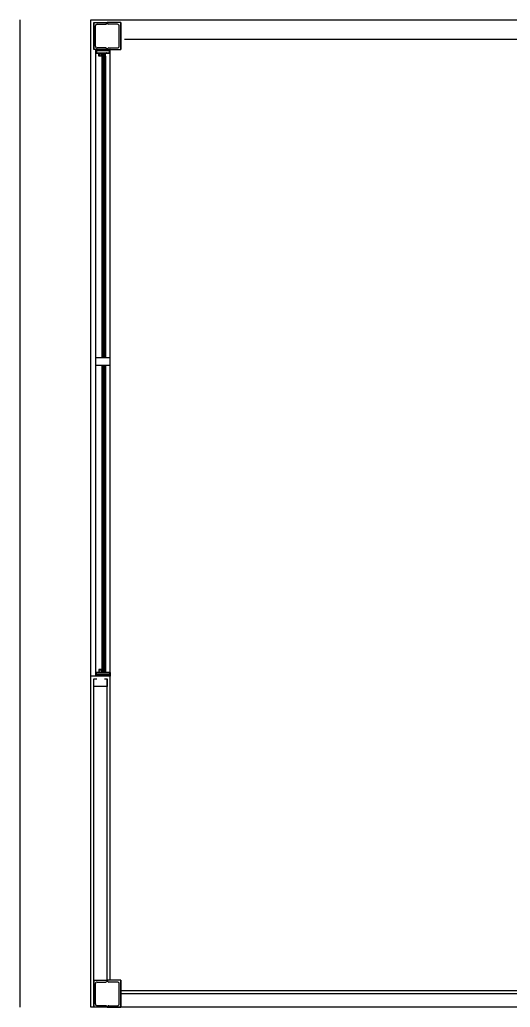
# Model space of a CAD drawing. Header units: metres. Extents: x 2 to 323, y -2 to 254.
# Drawn here: x 137.42 to 139.96, y 38.78 to 43.9 of the extents above; entities that cross this region are included whole.
import ezdxf

# ---------------------------------------------------------------- set-up
doc = ezdxf.new("R2010")
doc.units = ezdxf.units.M
for name, color, linetype in [('0-CARP', 7, 'Continuous'), ('0-CARPINTERIAS', 7, 'Continuous'), ('0-VISTA-010', 7, 'Continuous'), ('0-VISTA-015', 7, 'Continuous'), ('DURLOCK', 7, 'Continuous'), ('punta 005', 7, 'Continuous')]:
    doc.layers.add(name, color=color, linetype=linetype)

msp = doc.modelspace()

# ---------------------------------------------------------------- linework, layer by layer
at = {"layer": '0-CARP'}
for p, q in [((137.815, 43.749), (137.814, 43.749)), ((137.814, 43.749), (137.814, 43.73)), ((137.815, 43.746), (137.815, 43.749)), ((137.821, 43.746), (137.815, 43.746)), ((137.815, 43.744), (137.815, 43.745)), ((137.815, 43.745), (137.826, 43.745)), ((137.815, 43.744), (137.815, 43.744)), ((137.815, 43.731), (137.815, 43.743)), ((137.815, 43.743), (137.815, 43.743)), ((137.885, 43.743), (137.817, 43.743)), ((137.817, 43.743), (137.817, 43.733)), ((137.826, 43.746), (137.821, 43.746)), ((137.821, 43.746), (137.821, 43.746)), ((137.821, 43.746), (137.821, 43.746)), ((137.826, 43.747), (137.826, 43.746)), ((137.828, 43.745), (137.828, 43.747)), ((137.874, 43.747), (137.874, 43.745)), ((137.876, 43.746), (137.876, 43.747)), ((137.881, 43.746), (137.876, 43.746)), ((137.876, 43.745), (137.887, 43.745)), ((137.887, 43.746), (137.881, 43.746)), ((137.881, 43.746), (137.881, 43.746)), ((137.881, 43.746), (137.881, 43.746)), ((137.885, 43.733), (137.885, 43.743)), ((137.888, 43.749), (137.887, 43.749)), ((137.887, 43.749), (137.887, 43.746)), ((137.887, 43.745), (137.887, 43.744)), ((137.887, 43.744), (137.887, 43.744)), ((137.887, 43.743), (137.887, 43.743)), ((137.887, 43.743), (137.887, 43.731)), ((137.888, 43.73), (137.888, 43.749)), ((137.814, 43.73), (137.829, 43.73)), ((137.832, 43.731), (137.815, 43.731)), ((137.817, 43.733), (137.885, 43.733)), ((137.829, 43.73), (137.829, 43.727)), ((137.829, 43.727), (137.831, 43.727)), ((137.83, 43.73), (137.83, 43.73)), ((137.831, 43.728), (137.83, 43.729)), ((137.83, 43.715), (137.83, 43.727)), ((137.83, 43.727), (137.832, 43.727)), ((137.845, 43.715), (137.83, 43.715)), ((137.831, 43.73), (137.845, 43.73)), ((137.831, 43.727), (137.831, 43.728)), ((137.833, 43.726), (137.831, 43.726)), ((137.831, 43.726), (137.831, 43.716)), ((137.831, 43.716), (137.84, 43.716)), ((137.832, 43.73), (137.833, 43.73)), ((137.832, 43.727), (137.832, 43.728)), ((137.832, 43.728), (137.832, 43.728)), ((137.833, 43.73), (137.833, 43.726)), ((137.869, 43.731), (137.834, 43.731)), ((137.84, 43.716), (137.84, 43.718)), ((137.842, 43.72), (137.842, 43.73)), ((137.842, 43.73), (137.843, 43.73)), ((137.845, 43.719), (137.842, 43.719)), ((137.842, 43.717), (137.845, 43.717)), ((137.843, 43.73), (137.844, 43.729)), ((137.844, 43.729), (137.843, 43.728)), ((137.843, 43.728), (137.843, 43.721)), ((137.843, 43.728), (137.843, 43.728)), ((137.843, 43.727), (137.843, 43.727)), ((137.843, 43.727), (137.847, 43.727)), ((137.843, 43.721), (137.845, 43.721)), ((137.845, 43.728), (137.844, 43.728)), ((137.844, 43.714), (137.844, 43.715)), ((137.844, 43.715), (137.846, 43.714)), ((137.848, 43.713), (137.844, 43.714)), ((137.845, 43.729), (137.845, 43.729)), ((137.845, 43.717), (137.846, 43.718)), ((137.846, 43.717), (137.845, 43.717)), ((137.846, 43.721), (137.848, 43.725)), ((137.846, 43.718), (137.846, 43.721)), ((137.846, 43.714), (137.846, 43.717)), ((137.847, 43.727), (137.847, 43.73)), ((137.847, 43.73), (137.85, 43.73)), ((137.848, 43.725), (137.849, 43.72)), ((137.849, 43.719), (137.848, 43.718)), ((137.848, 43.718), (137.848, 43.714)), ((137.849, 43.72), (137.849, 43.719)), ((137.85, 43.73), (137.85, 43.73)), ((137.85, 43.73), (137.851, 43.73)), ((137.851, 43.73), (137.851, 43.73)), ((137.851, 43.73), (137.852, 43.73)), ((137.852, 43.73), (137.852, 43.73)), ((137.852, 43.73), (137.86, 43.73)), ((137.855, 43.723), (137.856, 43.723)), ((137.855, 43.719), (137.855, 43.722)), ((137.855, 43.714), (137.855, 43.717)), ((137.856, 43.722), (137.856, 43.72)), ((137.856, 43.716), (137.856, 43.715)), ((137.856, 43.715), (137.858, 43.715)), ((137.858, 43.714), (137.856, 43.713)), ((137.862, 43.721), (137.857, 43.721)), ((137.857, 43.719), (137.86, 43.719)), ((137.857, 43.719), (137.859, 43.719)), ((137.86, 43.717), (137.857, 43.717)), ((137.859, 43.717), (137.857, 43.717)), ((137.857, 43.715), (137.863, 43.715)), ((137.858, 43.715), (137.858, 43.714)), ((137.859, 43.719), (137.86, 43.719)), ((137.86, 43.717), (137.859, 43.717)), ((137.86, 43.719), (137.861, 43.718)), ((137.861, 43.718), (137.86, 43.717)), ((137.862, 43.728), (137.862, 43.721)), ((137.863, 43.715), (137.863, 43.728)), ((137.865, 43.73), (137.888, 43.73)), ((137.887, 43.731), (137.871, 43.731)), ((137.814, 42.15), (137.888, 42.15)), ((137.814, 42.11), (137.814, 42.15)), ((137.814, 42.11), (137.888, 42.11)), ((137.888, 42.11), (137.888, 42.15)), ((137.814, 40.496), (137.814, 40.515)), ((137.814, 40.515), (137.829, 40.515)), ((137.832, 40.514), (137.815, 40.514)), ((137.815, 40.514), (137.815, 40.502)), ((137.817, 40.502), (137.817, 40.512)), ((137.817, 40.512), (137.885, 40.512)), ((137.829, 40.515), (137.829, 40.518)), ((137.829, 40.518), (137.831, 40.518)), ((137.845, 40.53), (137.83, 40.53)), ((137.83, 40.53), (137.83, 40.518)), ((137.83, 40.518), (137.832, 40.518)), ((137.831, 40.517), (137.83, 40.516)), ((137.83, 40.516), (137.83, 40.515)), ((137.831, 40.519), (137.831, 40.529)), ((137.831, 40.529), (137.84, 40.529)), ((137.833, 40.519), (137.831, 40.519)), ((137.831, 40.518), (137.831, 40.517)), ((137.831, 40.515), (137.845, 40.515)), ((137.832, 40.518), (137.832, 40.517)), ((137.832, 40.517), (137.832, 40.517)), ((137.832, 40.515), (137.833, 40.515)), ((137.833, 40.515), (137.833, 40.519)), ((137.869, 40.514), (137.834, 40.514)), ((137.84, 40.529), (137.84, 40.527)), ((137.842, 40.528), (137.845, 40.528)), ((137.845, 40.526), (137.842, 40.526)), ((137.842, 40.525), (137.842, 40.515)), ((137.842, 40.515), (137.843, 40.515)), ((137.843, 40.517), (137.843, 40.524)), ((137.843, 40.524), (137.845, 40.524)), ((137.843, 40.518), (137.843, 40.518)), ((137.843, 40.518), (137.847, 40.518)), ((137.844, 40.516), (137.843, 40.517)), ((137.843, 40.517), (137.843, 40.517)), ((137.843, 40.515), (137.844, 40.516)), ((137.848, 40.532), (137.844, 40.531)), ((137.844, 40.531), (137.844, 40.53)), ((137.844, 40.53), (137.846, 40.531)), ((137.845, 40.517), (137.844, 40.517)), ((137.846, 40.528), (137.845, 40.528)), ((137.845, 40.528), (137.846, 40.527)), ((137.845, 40.516), (137.845, 40.516)), ((137.846, 40.531), (137.846, 40.528)), ((137.846, 40.527), (137.846, 40.524)), ((137.846, 40.524), (137.848, 40.52)), ((137.847, 40.518), (137.847, 40.515)), ((137.847, 40.515), (137.85, 40.515)), ((137.848, 40.527), (137.848, 40.531)), ((137.849, 40.526), (137.848, 40.527)), ((137.848, 40.52), (137.849, 40.525)), ((137.849, 40.525), (137.849, 40.526)), ((137.85, 40.515), (137.85, 40.515)), ((137.85, 40.515), (137.851, 40.515)), ((137.851, 40.515), (137.851, 40.515)), ((137.851, 40.515), (137.852, 40.515)), ((137.852, 40.515), (137.852, 40.515)), ((137.852, 40.515), (137.86, 40.515)), ((137.855, 40.531), (137.855, 40.528)), ((137.855, 40.527), (137.855, 40.523)), ((137.855, 40.522), (137.856, 40.522)), ((137.858, 40.531), (137.856, 40.532)), ((137.856, 40.529), (137.856, 40.53)), ((137.856, 40.53), (137.858, 40.53)), ((137.856, 40.523), (137.856, 40.526)), ((137.857, 40.53), (137.863, 40.53)), ((137.86, 40.528), (137.857, 40.528)), ((137.859, 40.528), (137.857, 40.528)), ((137.857, 40.526), (137.86, 40.526)), ((137.857, 40.526), (137.859, 40.526)), ((137.862, 40.524), (137.857, 40.524)), ((137.858, 40.53), (137.858, 40.531)), ((137.86, 40.528), (137.859, 40.528)), ((137.859, 40.526), (137.86, 40.526)), ((137.861, 40.527), (137.86, 40.528)), ((137.86, 40.526), (137.861, 40.527)), ((137.862, 40.517), (137.862, 40.524)), ((137.863, 40.53), (137.863, 40.517)), ((137.865, 40.515), (137.888, 40.515)), ((137.887, 40.514), (137.871, 40.514)), ((137.885, 40.512), (137.885, 40.502)), ((137.887, 40.502), (137.887, 40.514)), ((137.888, 40.515), (137.888, 40.496)), ((137.815, 40.502), (137.815, 40.502)), ((137.815, 40.501), (137.815, 40.501)), ((137.815, 40.501), (137.815, 40.5)), ((137.815, 40.5), (137.826, 40.5)), ((137.885, 40.502), (137.817, 40.502)), ((137.876, 40.5), (137.887, 40.5)), ((137.887, 40.502), (137.887, 40.502)), ((137.887, 40.5), (137.887, 40.501)), ((137.887, 40.501), (137.887, 40.501))]:
    msp.add_line(p, q, dxfattribs=at)
for points in [[(137.815, 43.743), (137.816, 43.743), (137.816, 43.743), (137.816, 43.743), (137.816, 43.744), (137.816, 43.744), (137.816, 43.744), (137.816, 43.744), (137.815, 43.744)], [(137.828, 43.747), (137.828, 43.747), (137.828, 43.748), (137.827, 43.748), (137.827, 43.748), (137.827, 43.748), (137.827, 43.748), (137.826, 43.747), (137.826, 43.747)], [(137.826, 43.745), (137.827, 43.745), (137.827, 43.745), (137.827, 43.744), (137.827, 43.744), (137.828, 43.745), (137.828, 43.745), (137.828, 43.745), (137.828, 43.745)], [(137.876, 43.747), (137.876, 43.747), (137.876, 43.748), (137.875, 43.748), (137.875, 43.748), (137.875, 43.748), (137.874, 43.748), (137.874, 43.747), (137.874, 43.747)], [(137.874, 43.745), (137.874, 43.745), (137.874, 43.745), (137.875, 43.745), (137.875, 43.744), (137.875, 43.744), (137.875, 43.745), (137.875, 43.745), (137.876, 43.745)], [(137.887, 43.744), (137.886, 43.744), (137.886, 43.744), (137.886, 43.744), (137.886, 43.744), (137.886, 43.743), (137.886, 43.743), (137.886, 43.743), (137.887, 43.743)], [(137.831, 43.73), (137.83, 43.73), (137.83, 43.73), (137.83, 43.73), (137.83, 43.73)], [(137.832, 43.728), (137.831, 43.728), (137.831, 43.728), (137.831, 43.729), (137.831, 43.729), (137.831, 43.729), (137.831, 43.729), (137.831, 43.73), (137.832, 43.73)], [(137.834, 43.731), (137.833, 43.732), (137.833, 43.732), (137.833, 43.732), (137.833, 43.732), (137.832, 43.732), (137.832, 43.732), (137.832, 43.732), (137.832, 43.731)], [(137.84, 43.718), (137.84, 43.719), (137.84, 43.719), (137.841, 43.72), (137.842, 43.72)], [(137.842, 43.717), (137.842, 43.717), (137.841, 43.717), (137.841, 43.717), (137.841, 43.718), (137.841, 43.718), (137.841, 43.719), (137.842, 43.719), (137.842, 43.719)], [(137.843, 43.727), (137.843, 43.727), (137.843, 43.727), (137.843, 43.727), (137.843, 43.727)], [(137.844, 43.714), (137.844, 43.714), (137.844, 43.714), (137.844, 43.714), (137.844, 43.714)], [(137.845, 43.729), (137.845, 43.73), (137.845, 43.73), (137.845, 43.73), (137.845, 43.73)], [(137.845, 43.728), (137.845, 43.728), (137.845, 43.728), (137.845, 43.728), (137.845, 43.729)], [(137.845, 43.721), (137.845, 43.721), (137.846, 43.72), (137.846, 43.72), (137.846, 43.72), (137.846, 43.72), (137.846, 43.719), (137.845, 43.719), (137.845, 43.719)], [(137.845, 43.717), (137.845, 43.717), (137.845, 43.716), (137.846, 43.716), (137.846, 43.716), (137.846, 43.715), (137.845, 43.715), (137.845, 43.715), (137.845, 43.715)], [(137.849, 43.712), (137.849, 43.713), (137.849, 43.713), (137.849, 43.714), (137.848, 43.714)], [(137.849, 43.712), (137.849, 43.713), (137.849, 43.713), (137.849, 43.713), (137.848, 43.713)], [(137.849, 43.719), (137.849, 43.719), (137.849, 43.719), (137.849, 43.719), (137.849, 43.719)], [(137.855, 43.723), (137.854, 43.722), (137.854, 43.722), (137.854, 43.721), (137.854, 43.721)], [(137.855, 43.722), (137.855, 43.722), (137.854, 43.721), (137.854, 43.721), (137.854, 43.721)], [(137.855, 43.719), (137.855, 43.718), (137.854, 43.718), (137.854, 43.717), (137.854, 43.716)], [(137.855, 43.717), (137.855, 43.717), (137.854, 43.717), (137.854, 43.717), (137.854, 43.716)], [(137.855, 43.714), (137.855, 43.714), (137.854, 43.714), (137.854, 43.713), (137.854, 43.712)], [(137.855, 43.713), (137.855, 43.713), (137.854, 43.713), (137.854, 43.713), (137.854, 43.712)], [(137.855, 43.723), (137.855, 43.723), (137.855, 43.723), (137.855, 43.723), (137.855, 43.723)], [(137.856, 43.713), (137.856, 43.713), (137.856, 43.713), (137.855, 43.713), (137.855, 43.713)], [(137.856, 43.722), (137.856, 43.722), (137.856, 43.723), (137.856, 43.723), (137.856, 43.723)], [(137.857, 43.721), (137.857, 43.721), (137.856, 43.72), (137.856, 43.72), (137.856, 43.72), (137.856, 43.72), (137.856, 43.719), (137.857, 43.719), (137.857, 43.719)], [(137.856, 43.72), (137.856, 43.719), (137.856, 43.719), (137.857, 43.719), (137.857, 43.719)], [(137.857, 43.717), (137.857, 43.717), (137.856, 43.716), (137.856, 43.716), (137.856, 43.716), (137.856, 43.715), (137.856, 43.715), (137.857, 43.715), (137.857, 43.715)], [(137.857, 43.717), (137.857, 43.717), (137.856, 43.717), (137.856, 43.717), (137.856, 43.716)], [(137.859, 43.719), (137.859, 43.719), (137.859, 43.719), (137.859, 43.719), (137.858, 43.719)], [(137.858, 43.717), (137.859, 43.717), (137.859, 43.717), (137.859, 43.717), (137.859, 43.717)], [(137.858, 43.714), (137.858, 43.714), (137.858, 43.714), (137.858, 43.714), (137.858, 43.714)], [(137.86, 43.719), (137.86, 43.719), (137.86, 43.719), (137.86, 43.719), (137.859, 43.719)], [(137.859, 43.717), (137.86, 43.717), (137.86, 43.717), (137.86, 43.717), (137.86, 43.717)], [(137.862, 43.728), (137.861, 43.729), (137.861, 43.729), (137.86, 43.73), (137.86, 43.73)], [(137.86, 43.717), (137.861, 43.717), (137.861, 43.717), (137.861, 43.717), (137.862, 43.718), (137.861, 43.718), (137.861, 43.719), (137.861, 43.719), (137.86, 43.719)], [(137.865, 43.73), (137.864, 43.73), (137.863, 43.729), (137.863, 43.729), (137.863, 43.728)], [(137.871, 43.731), (137.87, 43.732), (137.87, 43.732), (137.87, 43.732), (137.87, 43.732), (137.869, 43.732), (137.869, 43.732), (137.869, 43.732), (137.869, 43.731)], [(137.83, 40.515), (137.83, 40.515), (137.83, 40.515), (137.83, 40.515), (137.831, 40.515)], [(137.832, 40.515), (137.831, 40.516), (137.831, 40.516), (137.831, 40.516), (137.831, 40.516), (137.831, 40.516), (137.831, 40.517), (137.831, 40.517), (137.832, 40.517)], [(137.832, 40.514), (137.832, 40.513), (137.832, 40.513), (137.832, 40.513), (137.833, 40.513), (137.833, 40.513), (137.833, 40.513), (137.833, 40.513), (137.834, 40.514)], [(137.842, 40.525), (137.841, 40.525), (137.84, 40.526), (137.84, 40.526), (137.84, 40.527)], [(137.842, 40.526), (137.842, 40.526), (137.841, 40.526), (137.841, 40.527), (137.841, 40.527), (137.841, 40.528), (137.841, 40.528), (137.842, 40.528), (137.842, 40.528)], [(137.843, 40.518), (137.843, 40.518), (137.843, 40.518), (137.843, 40.518), (137.843, 40.518)], [(137.844, 40.531), (137.844, 40.531), (137.844, 40.531), (137.844, 40.531), (137.844, 40.531)], [(137.845, 40.53), (137.845, 40.53), (137.845, 40.53), (137.846, 40.53), (137.846, 40.529), (137.846, 40.529), (137.845, 40.529), (137.845, 40.528), (137.845, 40.528)], [(137.845, 40.526), (137.845, 40.526), (137.846, 40.526), (137.846, 40.525), (137.846, 40.525), (137.846, 40.525), (137.846, 40.525), (137.845, 40.524), (137.845, 40.524)], [(137.845, 40.516), (137.845, 40.517), (137.845, 40.517), (137.845, 40.517), (137.845, 40.517)], [(137.845, 40.515), (137.845, 40.515), (137.845, 40.515), (137.845, 40.515), (137.845, 40.516)], [(137.848, 40.532), (137.849, 40.532), (137.849, 40.532), (137.849, 40.532), (137.849, 40.533)], [(137.848, 40.531), (137.849, 40.531), (137.849, 40.532), (137.849, 40.532), (137.849, 40.533)], [(137.849, 40.526), (137.849, 40.526), (137.849, 40.526), (137.849, 40.526), (137.849, 40.526)], [(137.854, 40.533), (137.854, 40.532), (137.854, 40.532), (137.855, 40.532), (137.855, 40.532)], [(137.854, 40.533), (137.854, 40.532), (137.854, 40.531), (137.855, 40.531), (137.855, 40.531)], [(137.854, 40.529), (137.854, 40.528), (137.854, 40.528), (137.855, 40.528), (137.855, 40.528)], [(137.854, 40.529), (137.854, 40.528), (137.854, 40.527), (137.855, 40.527), (137.855, 40.527)], [(137.854, 40.524), (137.854, 40.524), (137.854, 40.524), (137.855, 40.523), (137.855, 40.523)], [(137.854, 40.524), (137.854, 40.524), (137.854, 40.523), (137.854, 40.523), (137.855, 40.522)], [(137.855, 40.532), (137.855, 40.532), (137.856, 40.532), (137.856, 40.532), (137.856, 40.532)], [(137.855, 40.522), (137.855, 40.522), (137.855, 40.522), (137.855, 40.522), (137.855, 40.522)], [(137.857, 40.53), (137.857, 40.53), (137.856, 40.53), (137.856, 40.53), (137.856, 40.529), (137.856, 40.529), (137.856, 40.529), (137.857, 40.528), (137.857, 40.528)], [(137.856, 40.529), (137.856, 40.528), (137.856, 40.528), (137.857, 40.528), (137.857, 40.528)], [(137.857, 40.526), (137.857, 40.526), (137.856, 40.526), (137.856, 40.525), (137.856, 40.525), (137.856, 40.525), (137.856, 40.525), (137.857, 40.524), (137.857, 40.524)], [(137.857, 40.526), (137.857, 40.526), (137.856, 40.526), (137.856, 40.526), (137.856, 40.526)], [(137.856, 40.522), (137.856, 40.522), (137.856, 40.522), (137.856, 40.523), (137.856, 40.523)], [(137.858, 40.531), (137.858, 40.531), (137.858, 40.531), (137.858, 40.531), (137.858, 40.531)], [(137.859, 40.528), (137.859, 40.528), (137.859, 40.528), (137.859, 40.528), (137.858, 40.528)], [(137.858, 40.526), (137.859, 40.526), (137.859, 40.526), (137.859, 40.526), (137.859, 40.526)], [(137.86, 40.528), (137.86, 40.528), (137.86, 40.528), (137.86, 40.528), (137.859, 40.528)], [(137.859, 40.526), (137.86, 40.526), (137.86, 40.526), (137.86, 40.526), (137.86, 40.526)], [(137.86, 40.526), (137.861, 40.526), (137.861, 40.526), (137.861, 40.527), (137.862, 40.527), (137.861, 40.528), (137.861, 40.528), (137.861, 40.528), (137.86, 40.528)], [(137.86, 40.515), (137.86, 40.515), (137.861, 40.516), (137.861, 40.516), (137.862, 40.517)], [(137.863, 40.517), (137.863, 40.516), (137.863, 40.516), (137.864, 40.515), (137.865, 40.515)], [(137.869, 40.514), (137.869, 40.513), (137.869, 40.513), (137.869, 40.513), (137.87, 40.513), (137.87, 40.513), (137.87, 40.513), (137.87, 40.513), (137.871, 40.514)], [(137.815, 40.501), (137.816, 40.501), (137.816, 40.501), (137.816, 40.501), (137.816, 40.501), (137.816, 40.502), (137.816, 40.502), (137.816, 40.502), (137.815, 40.502)], [(137.828, 40.5), (137.828, 40.5), (137.828, 40.5), (137.828, 40.5), (137.827, 40.501), (137.827, 40.501), (137.827, 40.501), (137.827, 40.5), (137.826, 40.5)], [(137.876, 40.5), (137.875, 40.5), (137.875, 40.501), (137.875, 40.501), (137.875, 40.501), (137.875, 40.5), (137.874, 40.5), (137.874, 40.5), (137.874, 40.5)], [(137.887, 40.502), (137.886, 40.502), (137.886, 40.502), (137.886, 40.502), (137.886, 40.501), (137.886, 40.501), (137.886, 40.501), (137.886, 40.501), (137.887, 40.501)]]:
    msp.add_lwpolyline(points, dxfattribs=at)
for points in [[(137.83, 43.73), (137.83, 43.729), (137.83, 43.729), (137.83, 43.729), (137.83, 43.73)], [(137.831, 43.728), (137.831, 43.728), (137.831, 43.728), (137.831, 43.728), (137.831, 43.728)], [(137.831, 43.727), (137.831, 43.727), (137.831, 43.727), (137.831, 43.727), (137.831, 43.727)], [(137.844, 43.728), (137.844, 43.728), (137.843, 43.728), (137.844, 43.728), (137.844, 43.728)], [(137.843, 43.728), (137.843, 43.728), (137.843, 43.728), (137.843, 43.728), (137.843, 43.728)], [(137.844, 43.729), (137.844, 43.729), (137.844, 43.729), (137.844, 43.729), (137.844, 43.729), (137.844, 43.729), (137.844, 43.729), (137.844, 43.729), (137.844, 43.729)], [(137.849, 43.72), (137.849, 43.72), (137.849, 43.72), (137.849, 43.72), (137.849, 43.72)], [(137.858, 43.717), (137.859, 43.717), (137.859, 43.717), (137.859, 43.717), (137.858, 43.717)], [(137.859, 43.719), (137.859, 43.719), (137.859, 43.719), (137.859, 43.719), (137.859, 43.719)], [(137.859, 43.717), (137.86, 43.717), (137.86, 43.717), (137.859, 43.717), (137.859, 43.717)], [(137.86, 43.719), (137.86, 43.719), (137.86, 43.719), (137.86, 43.719), (137.86, 43.719)], [(137.83, 40.516), (137.83, 40.516), (137.83, 40.516), (137.83, 40.516), (137.83, 40.516)], [(137.831, 40.518), (137.831, 40.518), (137.831, 40.518), (137.831, 40.518), (137.831, 40.518)], [(137.831, 40.517), (137.831, 40.517), (137.831, 40.517), (137.831, 40.517), (137.831, 40.517)], [(137.843, 40.518), (137.843, 40.518), (137.843, 40.518), (137.843, 40.518), (137.843, 40.518)], [(137.843, 40.517), (137.843, 40.517), (137.843, 40.517), (137.843, 40.517), (137.843, 40.517)], [(137.844, 40.516), (137.844, 40.516), (137.844, 40.516), (137.844, 40.516), (137.844, 40.516), (137.844, 40.516), (137.844, 40.516), (137.844, 40.516), (137.844, 40.516)], [(137.849, 40.525), (137.849, 40.525), (137.849, 40.525), (137.849, 40.525), (137.849, 40.525)], [(137.858, 40.526), (137.859, 40.526), (137.859, 40.526), (137.859, 40.526), (137.858, 40.526)], [(137.859, 40.528), (137.859, 40.528), (137.859, 40.528), (137.859, 40.528), (137.859, 40.528)], [(137.859, 40.526), (137.86, 40.526), (137.86, 40.526), (137.859, 40.526), (137.859, 40.526)], [(137.86, 40.528), (137.86, 40.528), (137.86, 40.528), (137.86, 40.528), (137.86, 40.528)]]:
    msp.add_lwpolyline(points, close=True, dxfattribs=at)
at = {"layer": '0-CARPINTERIAS'}
for p, q in [((137.814, 42.15), (137.814, 43.749)), ((137.844, 43.715), (137.844, 42.15)), ((137.849, 43.722), (137.849, 42.15)), ((137.854, 43.722), (137.849, 43.722)), ((137.851, 43.722), (137.851, 42.15)), ((137.852, 43.722), (137.852, 42.15)), ((137.853, 43.722), (137.853, 42.15)), ((137.854, 43.722), (137.854, 42.15)), ((137.858, 43.715), (137.858, 42.15)), ((137.863, 43.715), (137.863, 42.15)), ((137.888, 42.15), (137.888, 43.73)), ((137.814, 40.515), (137.814, 42.11)), ((137.844, 42.11), (137.844, 40.532)), ((137.849, 42.11), (137.849, 40.523)), ((137.851, 42.11), (137.851, 40.523)), ((137.852, 42.11), (137.852, 40.523)), ((137.853, 42.11), (137.853, 40.523)), ((137.854, 42.11), (137.854, 40.523)), ((137.858, 42.11), (137.858, 40.531)), ((137.863, 42.11), (137.863, 40.53)), ((137.888, 40.515), (137.888, 42.11)), ((137.854, 40.523), (137.849, 40.523))]:
    msp.add_line(p, q, dxfattribs=at)
at = {"layer": '0-VISTA-010'}
for p, q in [((137.803, 43.749), (137.803, 43.889)), ((137.803, 43.889), (137.873, 43.889)), ((137.803, 43.889), (137.803, 43.749)), ((137.811, 43.766), (137.811, 43.872)), ((137.82, 43.881), (137.865, 43.881)), ((137.873, 43.889), (137.873, 43.889)), ((137.943, 43.889), (137.873, 43.889)), ((137.873, 43.889), (137.873, 43.889)), ((137.873, 43.889), (137.873, 43.889)), ((137.873, 43.889), (137.873, 43.889)), ((137.926, 43.881), (137.881, 43.881)), ((137.935, 43.766), (137.935, 43.872)), ((137.943, 43.749), (137.943, 43.889)), ((137.943, 43.889), (137.943, 43.749)), ((137.873, 43.749), (137.803, 43.749)), ((137.865, 43.758), (137.82, 43.758)), ((137.873, 43.749), (137.873, 43.749)), ((137.873, 43.749), (137.943, 43.749)), ((137.873, 43.749), (137.873, 43.749)), ((137.873, 43.749), (137.873, 43.749)), ((137.873, 43.749), (137.873, 43.749)), ((137.873, 43.749), (137.873, 43.749)), ((137.881, 43.758), (137.926, 43.758)), ((137.803, 38.776), (137.803, 38.916)), ((137.803, 38.916), (137.873, 38.916)), ((137.803, 38.916), (137.803, 38.776)), ((137.811, 38.793), (137.811, 38.899)), ((137.82, 38.907), (137.865, 38.907)), ((137.873, 38.916), (137.873, 38.916)), ((137.943, 38.916), (137.873, 38.916)), ((137.873, 38.916), (137.873, 38.916)), ((137.873, 38.916), (137.873, 38.916)), ((137.873, 38.916), (137.873, 38.916)), ((137.926, 38.907), (137.881, 38.907)), ((137.935, 38.793), (137.935, 38.899)), ((137.943, 38.776), (137.943, 38.916)), ((137.943, 38.916), (137.943, 38.776)), ((137.873, 38.776), (137.803, 38.776)), ((137.865, 38.784), (137.82, 38.784)), ((137.873, 38.776), (137.873, 38.776)), ((137.873, 38.776), (137.943, 38.776)), ((137.873, 38.776), (137.873, 38.776)), ((137.873, 38.776), (137.873, 38.776)), ((137.873, 38.776), (137.873, 38.776)), ((137.873, 38.776), (137.873, 38.776)), ((137.881, 38.784), (137.926, 38.784))]:
    msp.add_line(p, q, dxfattribs=at)
for points in [[(137.82, 43.881), (137.817, 43.88), (137.814, 43.878), (137.812, 43.876), (137.811, 43.872)], [(137.865, 43.881), (137.868, 43.882), (137.871, 43.883), (137.872, 43.886), (137.873, 43.889)], [(137.873, 43.889), (137.874, 43.886), (137.876, 43.883), (137.878, 43.882), (137.881, 43.881)], [(137.935, 43.872), (137.934, 43.876), (137.932, 43.878), (137.93, 43.88), (137.926, 43.881)], [(137.811, 43.766), (137.812, 43.763), (137.814, 43.76), (137.817, 43.758), (137.82, 43.758)], [(137.873, 43.749), (137.872, 43.753), (137.871, 43.755), (137.868, 43.757), (137.865, 43.758)], [(137.881, 43.758), (137.878, 43.757), (137.876, 43.755), (137.874, 43.753), (137.873, 43.749)], [(137.926, 43.758), (137.93, 43.758), (137.932, 43.76), (137.934, 43.763), (137.935, 43.766)], [(137.82, 38.907), (137.817, 38.907), (137.814, 38.905), (137.812, 38.902), (137.811, 38.899)], [(137.865, 38.907), (137.868, 38.908), (137.871, 38.91), (137.872, 38.912), (137.873, 38.916)], [(137.873, 38.916), (137.874, 38.912), (137.876, 38.91), (137.878, 38.908), (137.881, 38.907)], [(137.935, 38.899), (137.934, 38.902), (137.932, 38.905), (137.93, 38.907), (137.926, 38.907)], [(137.811, 38.793), (137.812, 38.789), (137.814, 38.787), (137.817, 38.785), (137.82, 38.784)], [(137.873, 38.776), (137.872, 38.779), (137.871, 38.782), (137.868, 38.783), (137.865, 38.784)], [(137.881, 38.784), (137.878, 38.783), (137.876, 38.782), (137.874, 38.779), (137.873, 38.776)], [(137.926, 38.784), (137.93, 38.785), (137.932, 38.787), (137.934, 38.789), (137.935, 38.793)]]:
    msp.add_lwpolyline(points, dxfattribs=at)
at = {"layer": '0-VISTA-015'}
msp.add_lwpolyline([(137.858, 40.481), (137.873, 40.481), (137.873, 40.441), (137.803, 40.441), (137.803, 40.481), (137.818, 40.481)], dxfattribs=at)
at = {"layer": 'DURLOCK'}
for p, q in [((137.962, 43.804), (142.778, 43.804)), ((137.788, 38.776), (137.788, 40.496)), ((137.888, 40.496), (137.788, 40.496)), ((137.803, 38.776), (137.803, 40.481)), ((137.873, 38.916), (137.873, 40.481)), ((137.888, 38.916), (137.888, 40.496)), ((140.028, 38.861), (137.943, 38.861)), ((140.043, 38.846), (137.943, 38.846)), ((144.978, 38.776), (137.788, 38.776)), ((144.978, 38.776), (137.788, 38.776)), ((142.738, 38.776), (138.853, 38.776))]:
    msp.add_line(p, q, dxfattribs=at)
msp.add_lwpolyline([(137.788, 40.496), (137.788, 43.904), (142.778, 43.904)], dxfattribs=at)
at = {"layer": 'punta 005'}
msp.add_line((137.419, 43.904), (137.419, 38.776), dxfattribs=at)

doc.saveas('drawing.dxf')
